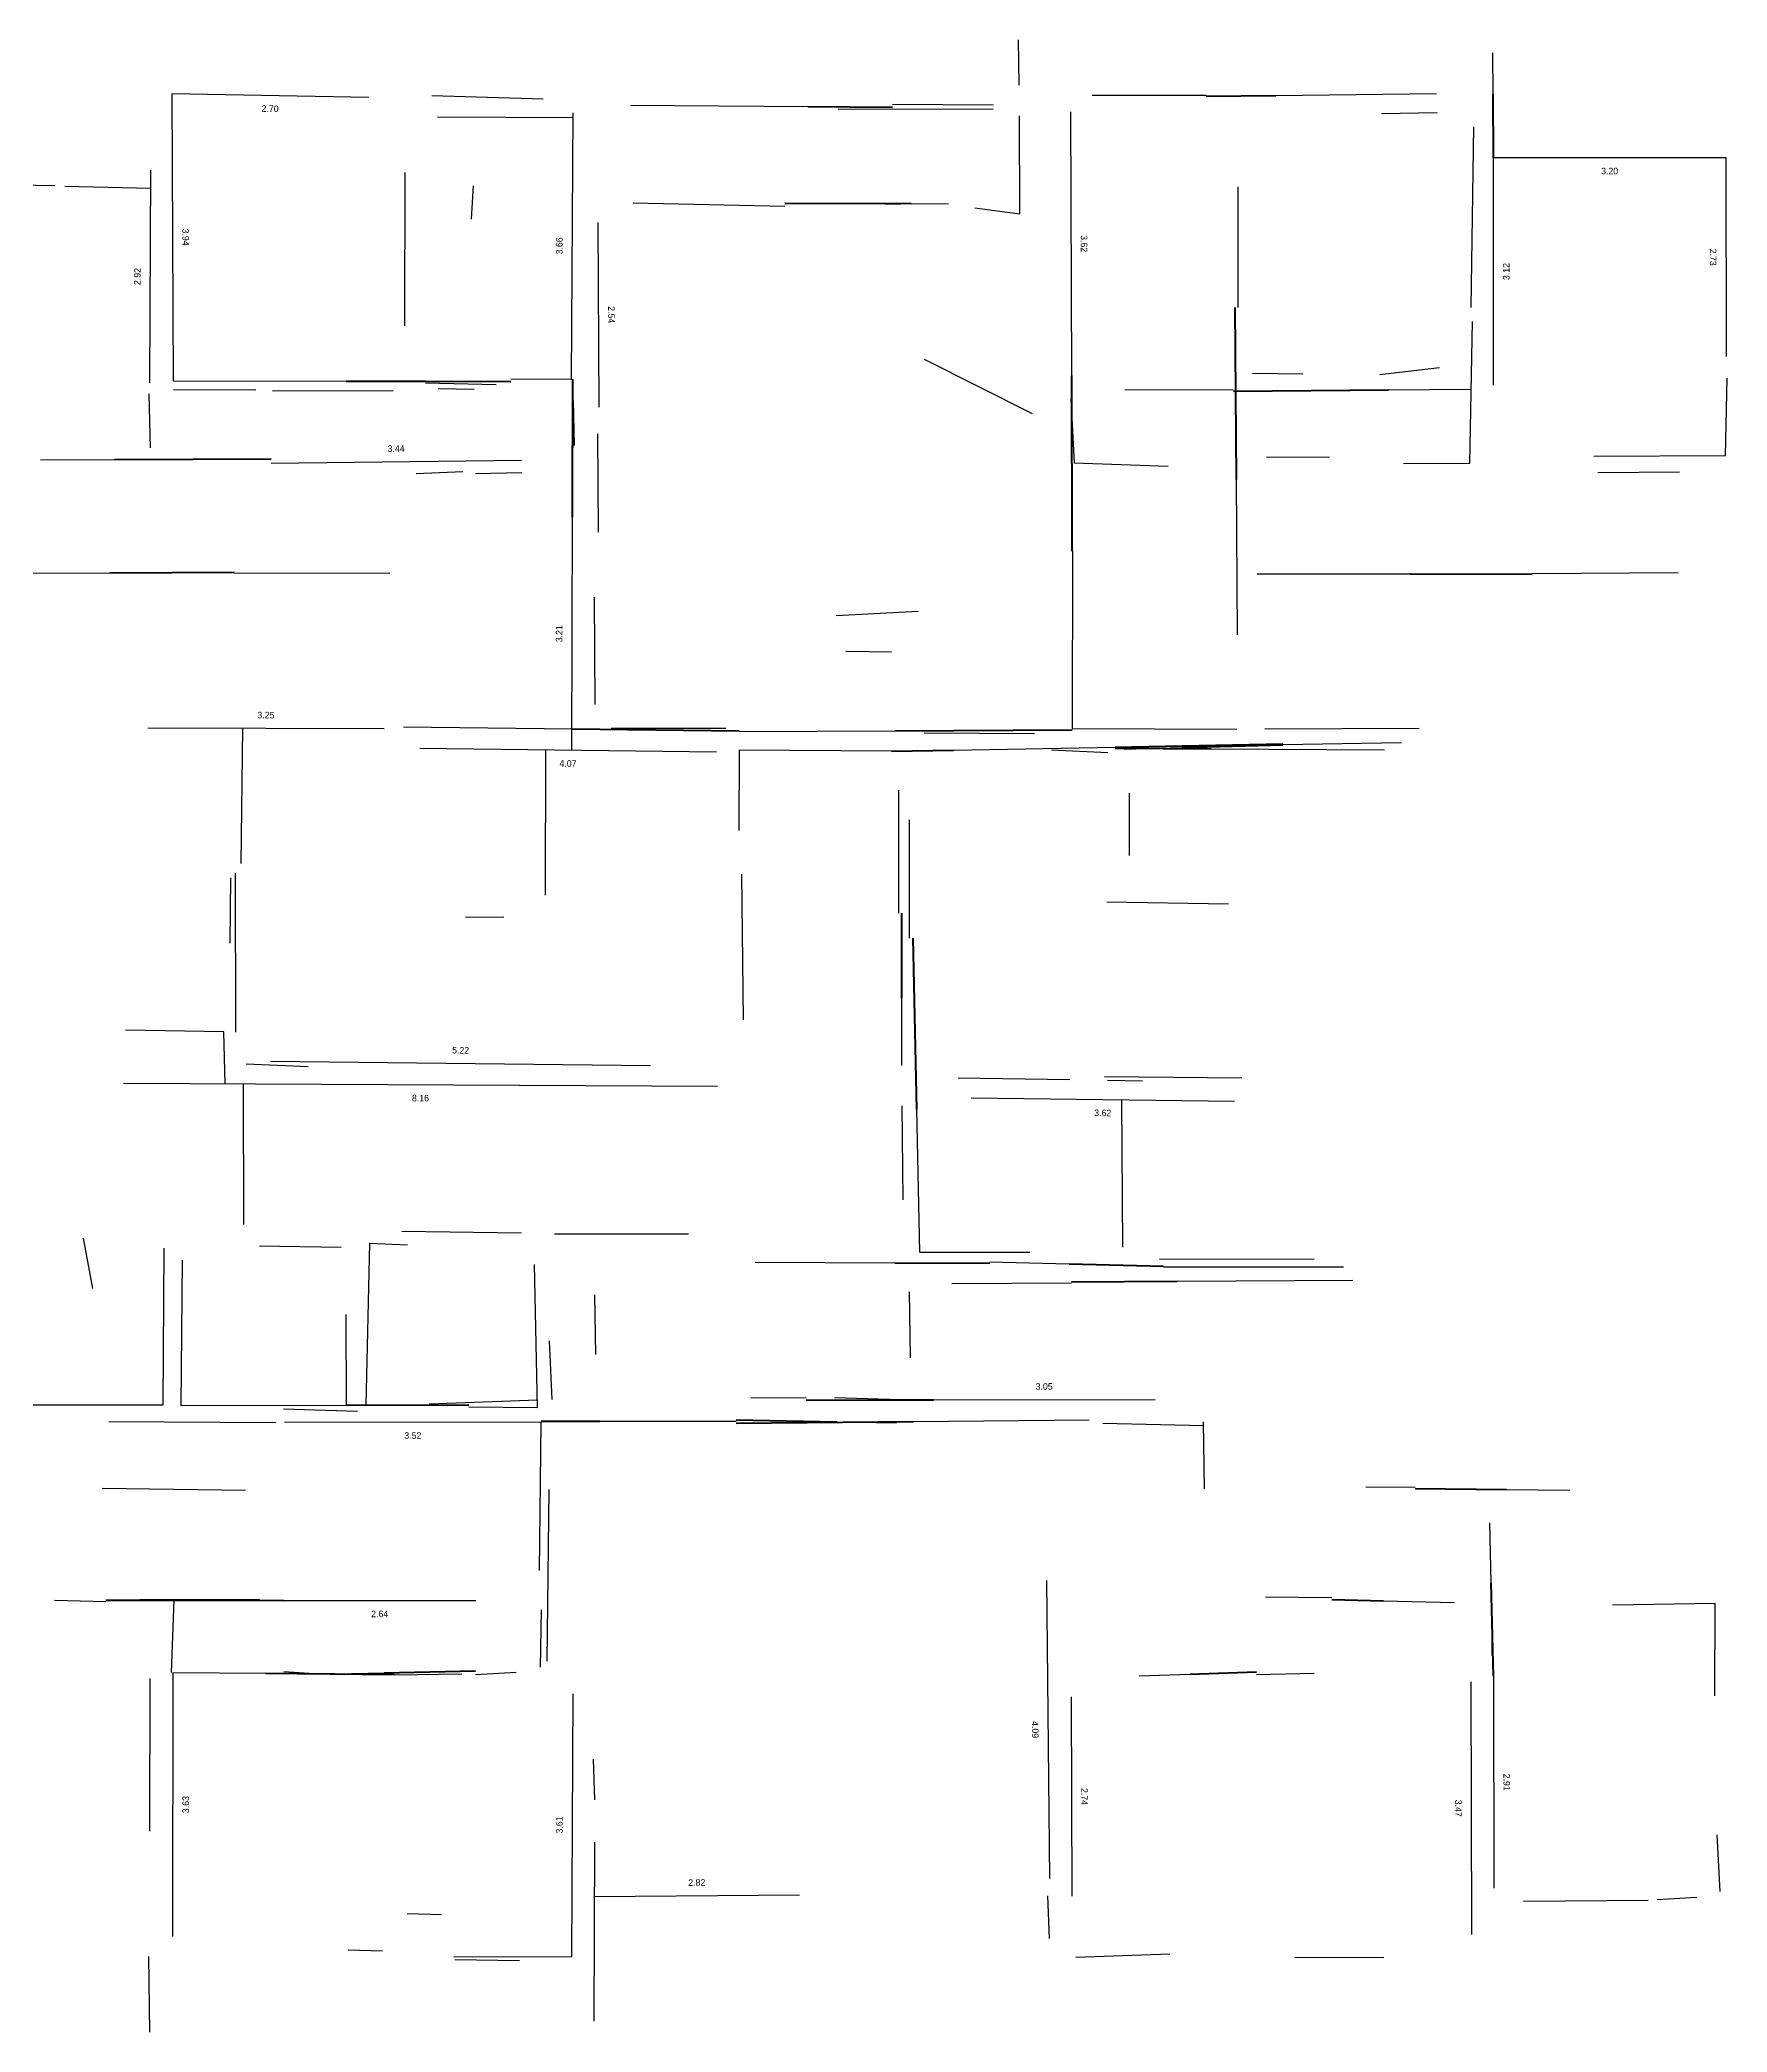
# Model space of a CAD drawing. Header units: metres. Extents: x -20.9 to 16.1, y -13.9 to 13.6.
# Drawn here: x -7.13 to 16.05, y -13.74 to 13.62 of the extents above; entities that cross this region are included whole.
import ezdxf
from ezdxf.enums import TextEntityAlignment as Align

# ---------------------------------------------------------------- set-up
doc = ezdxf.new("R2010")
doc.units = ezdxf.units.M
for name, color, linetype in [('A-ANNO-DIM', 2, 'CONTINUOUS'), ('A-OPENING-OBSERVED', 30, 'CONTINUOUS'), ('A-WALL-OBSERVED', 7, 'CONTINUOUS')]:
    doc.layers.add(name, color=color, linetype=linetype)

msp = doc.modelspace()

# ---------------------------------------------------------------- linework, layer by layer
at = {"layer": 'A-OPENING-OBSERVED', "lineweight": 50}
for p, q in [((12.835, 12.876), (12.842, 12.002)), ((4.589, 12.695), (3.426, 12.704)), ((9.854, 12.855), (8.895, 12.844)), ((4.844, 11.37), (3.109, 11.375)), ((9.312, 7.587), (9.295, 9.948)), ((-2.919, 8.938), (-1.829, 8.936)), ((-2.919, 8.938), (-0.657, 8.933)), ((0.191, 7.071), (0.194, 8.965)), ((7.045, 9.014), (7.053, 6.602)), ((11.404, 8.813), (9.271, 8.796)), ((0.191, 7.071), (0.193, 8.051)), ((-6.1, 7.861), (-3.95, 7.871)), ((-6.166, 6.305), (-4.457, 6.313)), ((11.7, 6.289), (13.378, 6.287)), ((0.185, 4.162), (2.481, 4.136)), ((4.621, 4.136), (7.058, 4.15)), ((5.424, 3.865), (4.576, 3.849)), ((9.95, 3.949), (7.646, 3.906)), ((8.967, 3.883), (7.646, 3.892)), ((9.95, 3.939), (8.567, 3.9)), ((4.715, 0.463), (4.716, 1.63)), ((4.923, -1.068), (4.873, 1.288)), ((4.622, -3.171), (5.927, -3.177)), ((7.014, -3.186), (8.31, -3.218)), ((8.5, -3.428), (7.045, -3.437)), ((-2.912, -5.127), (-1.232, -5.123)), ((-2.912, -5.127), (-1.778, -5.124)), ((3.403, -5.057), (5.149, -5.053)), ((4.547, -5.055), (5.149, -5.053)), ((0.568, -5.351), (-0.24, -5.351)), ((4.878, -5.357), (2.438, -5.381)), ((3.824, -5.359), (2.439, -5.331)), ((13.023, -6.291), (11.768, -6.276)), ((12.81, -7.568), (12.842, -8.849)), ((-5.287, -7.802), (-6.221, -7.808)), ((-3.775, -7.813), (-6.221, -7.812)), ((11.334, -7.818), (10.622, -7.801)), ((-4.021, -8.81), (-3.068, -8.818)), ((-4.021, -8.81), (-2.257, -8.824)), ((-2.398, -8.804), (-1.14, -8.776)), ((8.677, -8.822), (9.589, -8.79))]:
    msp.add_line(p, q, dxfattribs=at)
at = {"layer": 'A-WALL-OBSERVED'}
for p, q in [((6.329, 13.003), (6.32, 13.624)), ((12.83, 13.447), (12.835, 12.876)), ((-2.608, 12.833), (-5.311, 12.885)), ((-5.311, 12.885), (-5.293, 8.943)), ((12.063, 12.881), (9.854, 12.855)), ((-0.211, 12.811), (-1.742, 12.856)), ((0.179, 8.965), (0.2, 12.624)), ((3.426, 12.704), (0.989, 12.722)), ((5.971, 12.674), (3.84, 12.667)), ((5.976, 12.726), (4.589, 12.736)), ((7.035, 12.634), (7.045, 9.014)), ((8.895, 12.858), (7.329, 12.86)), ((12.07, 12.621), (11.305, 12.606)), ((0.2, 12.554), (-1.665, 12.563)), ((6.337, 11.23), (6.332, 12.582)), ((12.536, 9.948), (12.576, 12.429)), ((-5.614, 8.913), (-5.6, 11.833)), ((-2.112, 11.801), (-2.118, 9.695)), ((12.841, 12.002), (12.839, 8.882)), ((16.039, 12.005), (12.841, 12.002)), ((16.045, 9.275), (16.039, 12.005)), ((-6.921, 11.617), (-8.813, 11.657)), ((-5.601, 11.582), (-6.784, 11.608)), ((-1.172, 11.619), (-1.2, 11.16)), ((9.335, 9.948), (9.335, 11.605)), ((3.109, 11.337), (1.023, 11.38)), ((4.696, 11.365), (4.071, 11.375)), ((5.356, 11.369), (4.844, 11.37)), ((6.337, 11.23), (5.717, 11.312)), ((0.54, 11.115), (0.554, 8.58)), ((12.52, 7.81), (12.556, 9.757)), ((6.512, 8.487), (5.028, 9.233)), ((9.536, 9.045), (10.225, 9.039)), ((11.285, 9.029), (12.103, 9.125)), ((-5.604, 8.019), (-5.624, 8.761)), ((-5.293, 8.943), (-2.919, 8.938)), ((-4.16, 8.814), (-5.292, 8.818)), ((-2.274, 8.805), (-3.928, 8.798)), ((-1.829, 8.913), (-0.856, 8.889)), ((-1.159, 8.821), (-1.652, 8.833)), ((-0.657, 8.967), (0.179, 8.965)), ((9.27, 8.815), (7.78, 8.818)), ((12.539, 8.823), (11.404, 8.813)), ((16.033, 7.915), (16.055, 8.976)), ((0.219, 8.051), (0.204, 8.666)), ((7.039, 8.689), (7.083, 7.816)), ((0.535, 8.215), (0.543, 6.862)), ((-7.117, 7.857), (-6.1, 7.861)), ((-3.95, 7.809), (-0.509, 7.852)), ((-1.316, 7.69), (-1.956, 7.666)), ((-0.505, 7.676), (-1.143, 7.662)), ((7.083, 7.816), (8.373, 7.767)), ((9.727, 7.891), (10.591, 7.896)), ((11.607, 7.804), (12.52, 7.81)), ((14.221, 7.908), (16.033, 7.915)), ((15.399, 7.687), (14.279, 7.679)), ((9.328, 5.453), (9.312, 7.587)), ((0.184, 3.865), (0.191, 7.071)), ((7.06, 6.602), (7.058, 4.168)), ((-8.232, 6.295), (-6.166, 6.305)), ((-4.457, 6.302), (-2.316, 6.299)), ((13.378, 6.296), (15.38, 6.311)), ((9.599, 6.291), (11.7, 6.289)), ((0.488, 5.97), (0.497, 4.497)), ((3.813, 5.718), (4.941, 5.777)), ((4.574, 5.215), (3.946, 5.224)), ((-5.644, 4.175), (-2.398, 4.165)), ((-4.34, 4.171), (-4.366, 2.31)), ((-2.131, 4.188), (0.185, 4.162)), ((0.722, 4.169), (2.297, 4.17)), ((2.481, 4.123), (4.621, 4.136)), ((5.021, 4.105), (6.538, 4.099)), ((7.058, 4.168), (9.319, 4.155)), ((9.701, 4.162), (11.824, 4.172)), ((2.169, 3.84), (-1.905, 3.892)), ((-0.18, 3.87), (-0.184, 1.879)), ((2.48, 3.867), (2.479, 2.765)), ((4.576, 3.857), (2.48, 3.867)), ((7.646, 3.906), (5.424, 3.865)), ((7.545, 3.831), (6.773, 3.87)), ((8.567, 3.9), (7.769, 3.878)), ((11.349, 3.867), (8.967, 3.883)), ((11.58, 3.971), (9.95, 3.942)), ((4.674, 1.63), (4.674, 3.318)), ((7.842, 2.422), (7.845, 3.276)), ((4.821, 1.287), (4.821, 2.911)), ((-4.51, 1.22), (-4.504, 2.115)), ((-4.441, 2.181), (-4.44, -0.002)), ((2.514, 2.166), (2.536, 0.164)), ((9.205, 1.754), (7.531, 1.779)), ((-1.279, 1.575), (-0.754, 1.582)), ((4.715, -0.461), (4.715, 0.463)), ((-4.599, 0.001), (-5.949, 0.022)), ((-4.579, -0.715), (-4.599, 0.001)), ((-4.29, -0.438), (-3.442, -0.476)), ((-3.956, -0.404), (1.263, -0.463)), ((2.183, -0.751), (-5.975, -0.708)), ((-4.334, -0.717), (-4.33, -2.648)), ((5.489, -0.631), (7.026, -0.656)), ((7.502, -0.613), (9.388, -0.632)), ((7.543, -0.665), (8.023, -0.674)), ((4.734, -2.309), (4.723, -1.016)), ((4.965, -3.024), (4.923, -1.068)), ((9.288, -0.955), (5.669, -0.911)), ((7.754, -2.959), (7.74, -0.936)), ((-6.531, -2.835), (-6.405, -3.527)), ((-5.433, -5.122), (-5.418, -2.973)), ((-4.109, -2.939), (-2.986, -2.957)), ((-2.598, -2.902), (-2.647, -5.126)), ((-2.598, -2.902), (-2.073, -2.926)), ((-2.151, -2.736), (-0.51, -2.758)), ((-0.054, -2.776), (1.786, -2.772)), ((-5.171, -3.136), (-5.187, -5.132)), ((-0.287, -5.16), (-0.331, -3.197)), ((2.701, -3.163), (4.622, -3.171)), ((4.965, -3.024), (6.476, -3.027)), ((5.927, -3.159), (7.014, -3.186)), ((8.254, -3.123), (10.381, -3.117)), ((8.31, -3.228), (10.785, -3.225)), ((7.045, -3.453), (5.404, -3.46)), ((10.912, -3.414), (8.5, -3.428)), ((0.495, -3.611), (0.507, -4.431)), ((4.837, -4.478), (4.82, -3.569)), ((-2.912, -5.127), (-2.917, -3.884)), ((-0.129, -4.244), (-0.091, -5.049)), ((-7.708, -5.124), (-5.433, -5.122)), ((-5.187, -5.132), (-2.912, -5.127)), ((-2.762, -5.214), (-3.78, -5.183)), ((-1.778, -5.11), (-0.289, -5.056)), ((-1.232, -5.151), (-0.287, -5.16)), ((2.642, -5.028), (3.403, -5.024)), ((3.79, -5.022), (4.547, -5.046)), ((5.149, -5.053), (8.195, -5.047)), ((-3.885, -5.369), (-6.18, -5.354)), ((-0.24, -5.366), (-3.764, -5.362)), ((-0.264, -7.396), (-0.24, -5.366)), ((2.438, -5.353), (0.568, -5.351)), ((4.641, -5.375), (3.824, -5.359)), ((7.29, -5.333), (4.878, -5.357)), ((8.863, -5.411), (7.477, -5.38)), ((8.875, -6.278), (8.862, -5.358)), ((-4.303, -6.297), (-6.271, -6.27)), ((-0.135, -6.284), (-0.162, -8.641)), ((11.768, -6.26), (11.093, -6.252)), ((13.892, -6.301), (13.023, -6.291)), ((12.789, -6.744), (12.81, -7.568)), ((6.749, -11.628), (6.709, -7.534)), ((-6.221, -7.826), (-6.927, -7.81)), ((-5.287, -7.802), (-5.32, -8.8)), ((-4.11, -7.796), (-5.287, -7.802)), ((-1.138, -7.814), (-3.775, -7.813)), ((10.623, -7.771), (9.711, -7.766)), ((12.304, -7.842), (11.334, -7.818)), ((15.89, -7.85), (14.481, -7.875)), ((15.884, -9.12), (15.89, -7.85)), ((-0.246, -8.727), (-0.236, -7.937)), ((12.826, -8.072), (12.823, -8.565)), ((-5.613, -10.977), (-5.61, -8.88)), ((-5.298, -8.8), (-5.305, -12.425)), ((-5.298, -8.8), (-4.021, -8.81)), ((-3.775, -8.785), (-3.285, -8.815)), ((-3.068, -8.819), (-2.398, -8.804)), ((-2.257, -8.83), (-1.33, -8.816)), ((-1.139, -8.825), (-0.582, -8.795)), ((7.977, -8.846), (8.677, -8.822)), ((9.59, -8.824), (10.38, -8.809)), ((12.547, -12.399), (12.539, -8.926)), ((12.844, -8.848), (12.85, -11.762)), ((0.182, -12.697), (0.2, -9.09)), ((7.041, -9.134), (7.051, -11.871)), ((0.476, -9.991), (0.496, -10.547)), ((0.492, -11.128), (0.484, -13.587)), ((15.958, -11.805), (15.919, -11.029)), ((0.49, -11.877), (3.312, -11.85)), ((6.743, -12.452), (6.722, -11.866)), ((13.256, -11.937), (14.97, -11.927)), ((15.095, -11.915), (15.639, -11.883)), ((-2.081, -12.109), (-1.609, -12.12)), ((-5.614, -13.738), (-5.628, -12.7)), ((-2.889, -12.608), (-2.419, -12.622)), ((-1.44, -12.702), (0.182, -12.697)), ((-1.426, -12.74), (-0.537, -12.755)), ((7.105, -12.706), (8.396, -12.662)), ((10.11, -12.715), (11.337, -12.71))]:
    msp.add_line(p, q, dxfattribs=at)

# ---------------------------------------------------------------- texts
at = {"layer": 'A-ANNO-DIM'}
for s, rotation, p in [('2.70', 358.9085, (-3.963, 12.679)), ('3.20', 0.0486, (14.44, 11.823)), ('3.94', -89.7306, (-5.122, 10.915)), ('3.66', 89.6609, (0.01, 10.795)), ('3.62', -89.8281, (7.22, 10.825)), ('2.73', 270.1234, (15.862, 10.639)), ('2.92', 89.7344, (-5.787, 10.374)), ('3.12', 89.9791, (13.02, 10.442)), ('2.54', -89.6802, (0.727, 9.849)), ('3.44', 0.7111, (-2.232, 8.01)), ('3.21', 89.8878, (0.008, 5.468)), ('3.25', -0.1697, (-4.02, 4.35)), ('4.07', 359.2637, (0.13, 3.686)), ('5.22', -0.6385, (-1.345, -0.253)), ('8.16', 359.6927, (-1.897, -0.91)), ('3.62', 359.2945, (7.476, -1.113)), ('3.05', 0.1256, (6.672, -4.87)), ('3.52', 359.9336, (-2.002, -5.544)), ('2.64', 359.9688, (-2.457, -7.994)), ('4.09', 270.5692, (6.549, -9.583)), ('2.74', -89.8015, (7.226, -10.502)), ('2.91', -89.8906, (13.027, -10.305)), ('3.63', 89.8759, (-5.122, -10.613)), ('3.47', 270.1405, (12.363, -10.663)), ('3.61', 89.7204, (0.011, -10.893)), ('2.82', 0.5457, (1.899, -11.683))]:
    msp.add_text(s, height=0.09, rotation=rotation, dxfattribs=at).set_placement(p, align=Align.MIDDLE_CENTER)

doc.saveas('drawing.dxf')
